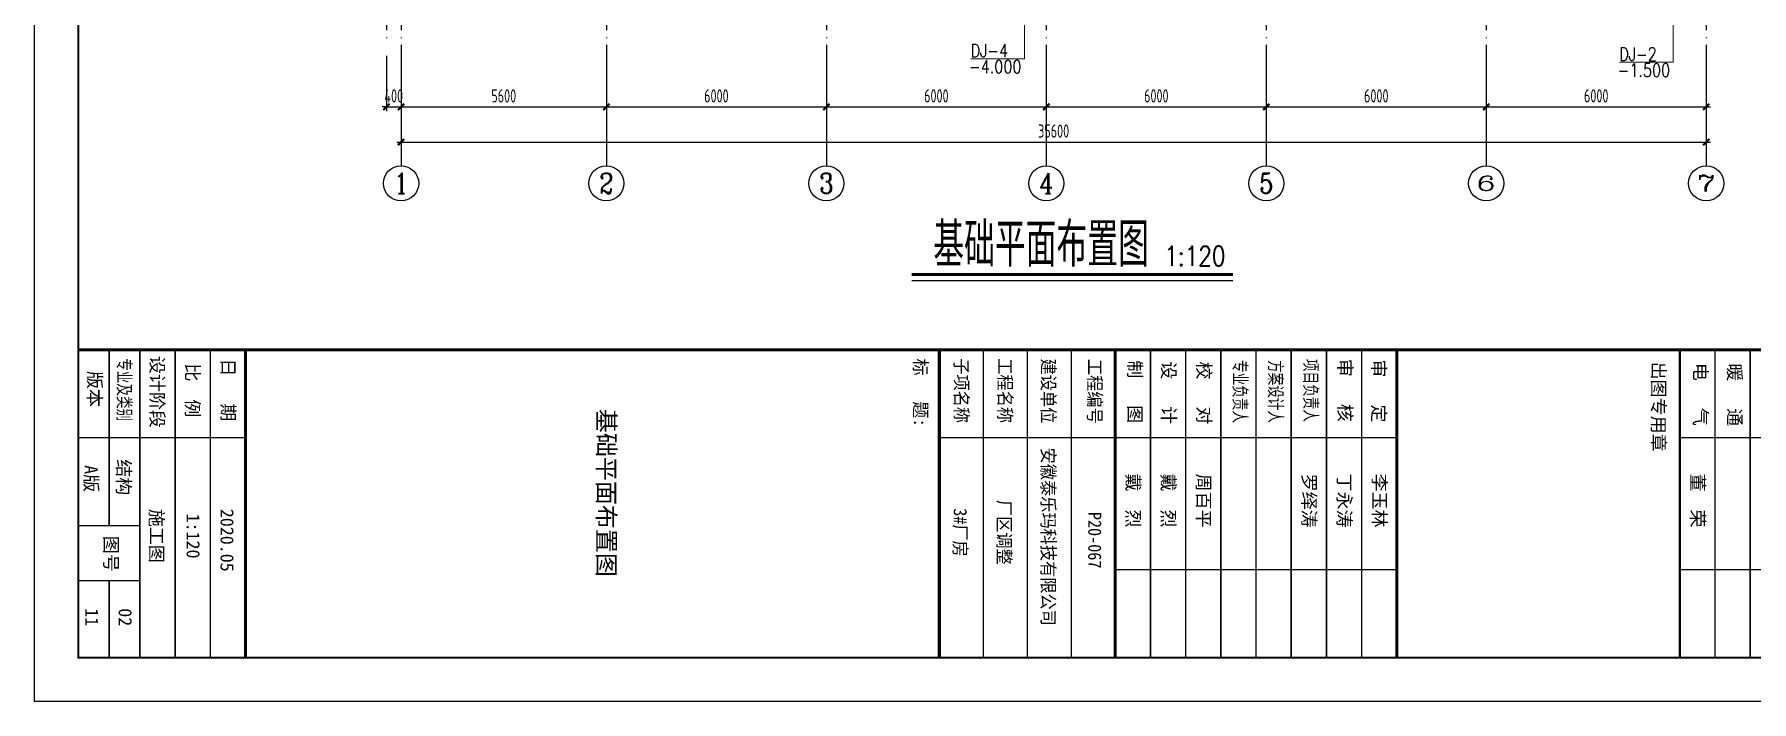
# Model space of a CAD drawing. Extents: x -1389621 to 57380, y -92505 to 283644.
# Drawn here: x -531823 to -484979, y 57648 to 75852 of the extents above; entities that cross this region are included whole.
import ezdxf
from ezdxf.enums import TextEntityAlignment as Align

# ---------------------------------------------------------------- set-up
doc = ezdxf.new("R2010")
doc.units = 0
doc.header["$LTSCALE"] = 100
doc.header["$MEASUREMENT"] = 0
doc.linetypes.add('DOTE', pattern=[2.42, 2, -0.2, 0.02, -0.2])
doc.linetypes.add('SOLID', pattern=[0])
doc.layers.get('0').update_dxf_attribs({"linetype": 'CONTINUOUS'})
doc.layers.get('Defpoints').update_dxf_attribs({"linetype": 'CONTINUOUS'})
for name, color, linetype in [('5图框', 7, 'CONTINUOUS'), ('AXIS', 3, 'CONTINUOUS'), ('AXIS_TEXT', 7, 'CONTINUOUS'), ('BORDER', 7, 'CONTINUOUS'), ('BZ_标准图框', 7, 'CONTINUOUS'), ('DIM', 3, 'CONTINUOUS'), ('DIM_SYMB', 3, 'CONTINUOUS'), ('DOTE', 1, 'DOTE'), ('PUB_DIM', 3, 'CONTINUOUS')]:
    doc.layers.add(name, color=color, linetype=linetype)
doc.layers.add('PUB_TEXT', color=7, linetype='CONTINUOUS', lineweight=15)
doc.styles.add('-宋体', font='SimSun.ttf')
doc.styles.add('_TCH_AXIS', font='COMPLEX', dxfattribs={"bigfont": 'GBCBIG'})
doc.styles.add('COMPLEX', font='COMPLEX')
doc.styles.add('ht', font='simhei.ttf', dxfattribs={"width": 0.8})
doc.styles.add('hztxt', font='txt', dxfattribs={"width": 0.7, "height": 10, "bigfont": 'hztxt.shx'})
doc.styles.add('TSSD_Dimension', font='tssdeng.shx', dxfattribs={"width": 0.7, "bigfont": 'hztxt.shx'})
doc.dimstyles.new('TSSD_100_100', dxfattribs={"dimtxt": 300, "dimasz": 100, "dimexe": 100, "dimexo": 250, "dimgap": 100, "dimtad": 1, "dimdec": 0, "dimzin": 0, "dimdsep": 46, "dimtxsty": 'TSSD_Dimension', "dimblk": 'ARCHTICK', "dimblk1": 'ARCHTICK', "dimblk2": 'ARCHTICK', "dimcen": 0, "dimdle": 100, "dimclrt": 7, "dimadec": 0, "dimazin": 0, "dimtfac": 1, "dimtdec": 0, "dimtix": 1, "dimtmove": 2, "dimatfit": 3, "dimfxl": 0, "dimtolj": 1, "dimtzin": 0, "dimarcsym": 0})

# ---------------------------------------------------------------- blocks, each defined once
blk = doc.blocks.new('_ArchTick')
at = {"color": 0, "linetype": 'ByBlock'}
blk.add_lwpolyline([(-0.71, -0.71, 0.5, 0.5, 0), (0.71, 0.71, 0.5, 0.5, 0)], format="xyseb", dxfattribs=at)
blk = doc.blocks.new('*D1663')
at = {"layer": 'Defpoints', "color": 0, "ltscale": 100}
for p in [(-522219, 75567), (-521819, 75567), (-521819, 73873)]:
    blk.add_point(p, dxfattribs=at)
at = {"layer": 'DIM', "color": 0, "lineweight": -2, "ltscale": 100}
for p, q in [((-522219, 75267), (-522219, 73753)), ((-521819, 75267), (-521819, 73753)), ((-522219, 73873), (-522339, 73873)), ((-522219, 73873), (-521819, 73873)), ((-521819, 73873), (-521699, 73873))]:
    blk.add_line(p, q, dxfattribs=at)
at = {"layer": 'DIM', "color": 0, "lineweight": -2, "ltscale": 100, "xscale": 120, "yscale": 120, "zscale": 120}
blk.add_blockref('_ArchTick', (-522219, 73873), dxfattribs=at)
at = {"layer": 'DIM', "color": 0, "lineweight": -2, "ltscale": 100, "xscale": 120, "yscale": 120, "zscale": 120, "rotation": 180}
blk.add_blockref('_ArchTick', (-521819, 73873), dxfattribs=at)
at = {"layer": 'DIM', "color": 7, "ltscale": 100, "insert": (-522019, 74173), "char_height": 360, "attachment_point": 5, "style": 'TSSD_Dimension'}
blk.add_mtext('\\A1;400', dxfattribs=at)
blk = doc.blocks.new('*D1664')
at = {"layer": 'Defpoints', "color": 0, "ltscale": 100}
for p in [(-521819, 75567), (-516219, 75567), (-516219, 73873)]:
    blk.add_point(p, dxfattribs=at)
at = {"layer": 'DIM', "color": 0, "lineweight": -2, "ltscale": 100}
for p, q in [((-521819, 75267), (-521819, 73753)), ((-516219, 75267), (-516219, 73753)), ((-521939, 73873), (-516099, 73873))]:
    blk.add_line(p, q, dxfattribs=at)
at = {"layer": 'DIM', "color": 0, "lineweight": -2, "ltscale": 100, "xscale": 120, "yscale": 120, "zscale": 120, "rotation": 180}
blk.add_blockref('_ArchTick', (-521819, 73873), dxfattribs=at)
at = {"layer": 'DIM', "color": 0, "lineweight": -2, "ltscale": 100, "xscale": 120, "yscale": 120, "zscale": 120}
blk.add_blockref('_ArchTick', (-516219, 73873), dxfattribs=at)
at = {"layer": 'DIM', "color": 7, "ltscale": 100, "insert": (-519019, 74173), "char_height": 360, "attachment_point": 5, "style": 'TSSD_Dimension'}
blk.add_mtext('\\A1;5600', dxfattribs=at)
blk = doc.blocks.new('*D1665')
at = {"layer": 'Defpoints', "color": 0, "ltscale": 100}
for p in [(-516219, 75567), (-510219, 75567), (-510219, 73873)]:
    blk.add_point(p, dxfattribs=at)
at = {"layer": 'DIM', "color": 0, "lineweight": -2, "ltscale": 100}
for p, q in [((-516219, 75267), (-516219, 73753)), ((-510219, 75267), (-510219, 73753)), ((-516339, 73873), (-510099, 73873))]:
    blk.add_line(p, q, dxfattribs=at)
at = {"layer": 'DIM', "color": 0, "lineweight": -2, "ltscale": 100, "xscale": 120, "yscale": 120, "zscale": 120, "rotation": 180}
blk.add_blockref('_ArchTick', (-516219, 73873), dxfattribs=at)
at = {"layer": 'DIM', "color": 0, "lineweight": -2, "ltscale": 100, "xscale": 120, "yscale": 120, "zscale": 120}
blk.add_blockref('_ArchTick', (-510219, 73873), dxfattribs=at)
at = {"layer": 'DIM', "color": 7, "ltscale": 100, "insert": (-513219, 74173), "char_height": 360, "attachment_point": 5, "style": 'TSSD_Dimension'}
blk.add_mtext('\\A1;6000', dxfattribs=at)
blk = doc.blocks.new('*D1666')
at = {"layer": 'Defpoints', "color": 0, "ltscale": 100}
for p in [(-510219, 75567), (-504219, 75567), (-504219, 73873)]:
    blk.add_point(p, dxfattribs=at)
at = {"layer": 'DIM', "color": 0, "lineweight": -2, "ltscale": 100}
for p, q in [((-510219, 75267), (-510219, 73753)), ((-504219, 75267), (-504219, 73753)), ((-510339, 73873), (-504099, 73873))]:
    blk.add_line(p, q, dxfattribs=at)
at = {"layer": 'DIM', "color": 0, "lineweight": -2, "ltscale": 100, "xscale": 120, "yscale": 120, "zscale": 120, "rotation": 180}
blk.add_blockref('_ArchTick', (-510219, 73873), dxfattribs=at)
at = {"layer": 'DIM', "color": 0, "lineweight": -2, "ltscale": 100, "xscale": 120, "yscale": 120, "zscale": 120}
blk.add_blockref('_ArchTick', (-504219, 73873), dxfattribs=at)
at = {"layer": 'DIM', "color": 7, "ltscale": 100, "insert": (-507219, 74173), "char_height": 360, "attachment_point": 5, "style": 'TSSD_Dimension'}
blk.add_mtext('\\A1;6000', dxfattribs=at)
blk = doc.blocks.new('*D1667')
at = {"layer": 'Defpoints', "color": 0, "ltscale": 100}
for p in [(-504219, 75567), (-498219, 75567), (-498219, 73873)]:
    blk.add_point(p, dxfattribs=at)
at = {"layer": 'DIM', "color": 0, "lineweight": -2, "ltscale": 100}
for p, q in [((-504219, 75267), (-504219, 73753)), ((-498219, 75267), (-498219, 73753)), ((-504339, 73873), (-498099, 73873))]:
    blk.add_line(p, q, dxfattribs=at)
at = {"layer": 'DIM', "color": 0, "lineweight": -2, "ltscale": 100, "xscale": 120, "yscale": 120, "zscale": 120, "rotation": 180}
blk.add_blockref('_ArchTick', (-504219, 73873), dxfattribs=at)
at = {"layer": 'DIM', "color": 0, "lineweight": -2, "ltscale": 100, "xscale": 120, "yscale": 120, "zscale": 120}
blk.add_blockref('_ArchTick', (-498219, 73873), dxfattribs=at)
at = {"layer": 'DIM', "color": 7, "ltscale": 100, "insert": (-501219, 74173), "char_height": 360, "attachment_point": 5, "style": 'TSSD_Dimension'}
blk.add_mtext('\\A1;6000', dxfattribs=at)
blk = doc.blocks.new('*D1668')
at = {"layer": 'Defpoints', "color": 0, "ltscale": 100}
for p in [(-498219, 75567), (-492219, 75567), (-492219, 73873)]:
    blk.add_point(p, dxfattribs=at)
at = {"layer": 'DIM', "color": 0, "lineweight": -2, "ltscale": 100}
for p, q in [((-498219, 75267), (-498219, 73753)), ((-492219, 75267), (-492219, 73753)), ((-498339, 73873), (-492099, 73873))]:
    blk.add_line(p, q, dxfattribs=at)
at = {"layer": 'DIM', "color": 0, "lineweight": -2, "ltscale": 100, "xscale": 120, "yscale": 120, "zscale": 120, "rotation": 180}
blk.add_blockref('_ArchTick', (-498219, 73873), dxfattribs=at)
at = {"layer": 'DIM', "color": 0, "lineweight": -2, "ltscale": 100, "xscale": 120, "yscale": 120, "zscale": 120}
blk.add_blockref('_ArchTick', (-492219, 73873), dxfattribs=at)
at = {"layer": 'DIM', "color": 7, "ltscale": 100, "insert": (-495219, 74173), "char_height": 360, "attachment_point": 5, "style": 'TSSD_Dimension'}
blk.add_mtext('\\A1;6000', dxfattribs=at)
blk = doc.blocks.new('*D1669')
at = {"layer": 'Defpoints', "color": 0, "ltscale": 100}
for p in [(-492219, 75567), (-486219, 75567), (-486219, 73873)]:
    blk.add_point(p, dxfattribs=at)
at = {"layer": 'DIM', "color": 0, "lineweight": -2, "ltscale": 100}
for p, q in [((-492219, 75267), (-492219, 73753)), ((-486219, 75267), (-486219, 73753)), ((-492339, 73873), (-486099, 73873))]:
    blk.add_line(p, q, dxfattribs=at)
at = {"layer": 'DIM', "color": 0, "lineweight": -2, "ltscale": 100, "xscale": 120, "yscale": 120, "zscale": 120, "rotation": 180}
blk.add_blockref('_ArchTick', (-492219, 73873), dxfattribs=at)
at = {"layer": 'DIM', "color": 0, "lineweight": -2, "ltscale": 100, "xscale": 120, "yscale": 120, "zscale": 120}
blk.add_blockref('_ArchTick', (-486219, 73873), dxfattribs=at)
at = {"layer": 'DIM', "color": 7, "ltscale": 100, "insert": (-489219, 74173), "char_height": 360, "attachment_point": 5, "style": 'TSSD_Dimension'}
blk.add_mtext('\\A1;6000', dxfattribs=at)
blk = doc.blocks.new('*D1670')
at = {"layer": 'Defpoints', "color": 0, "ltscale": 100}
for p in [(-521819, 75807), (-486219, 75807), (-486219, 72913)]:
    blk.add_point(p, dxfattribs=at)
at = {"layer": 'DIM', "color": 0, "lineweight": -2, "ltscale": 100}
for p, q in [((-521819, 75507), (-521819, 72793)), ((-486219, 75507), (-486219, 72793)), ((-521939, 72913), (-486099, 72913))]:
    blk.add_line(p, q, dxfattribs=at)
at = {"layer": 'DIM', "color": 0, "lineweight": -2, "ltscale": 100, "xscale": 120, "yscale": 120, "zscale": 120, "rotation": 180}
blk.add_blockref('_ArchTick', (-521819, 72913), dxfattribs=at)
at = {"layer": 'DIM', "color": 0, "lineweight": -2, "ltscale": 100, "xscale": 120, "yscale": 120, "zscale": 120}
blk.add_blockref('_ArchTick', (-486219, 72913), dxfattribs=at)
at = {"layer": 'DIM', "color": 7, "ltscale": 100, "insert": (-504019, 73213), "char_height": 360, "attachment_point": 5, "style": 'TSSD_Dimension'}
blk.add_mtext('\\A1;35600', dxfattribs=at)
blk = doc.blocks.new('A$C064F2E3D')
at = {"layer": 'BZ_标准图框'}
for points, const_width in [([(35, 0), (35, 57400)], 70), ([(2035, 41203), (2035, 36403)], 35), ([(5035, 41203), (5035, 36403)], 35), ([(7035, 38003), (35, 38003)], 35), ([(7035, 37203), (35, 37203)], 35), ([(7035, 36403), (35, 36403)], 50), ([(35, 29971), (7035, 29971)], 70), ([(2035, 19571), (2035, 29971)], 35), ([(5035, 23570), (5035, 29971)], 35), ([(35, 29171), (7035, 29171)], 35), ([(35, 28371), (7035, 28371)], 35), ([(35, 27571), (7035, 27571)], 35), ([(35, 26771), (7035, 26771)], 35), ([(35, 25971), (7035, 25971)], 35), ([(35, 25171), (7035, 25171)], 35), ([(35, 24371), (7035, 24371)], 35), ([(35, 24371), (7035, 24371)], 35), ([(35, 23571), (7035, 23571)], 70), ([(35, 22571), (7035, 22571)], 35), ([(35, 21571), (7035, 21571)], 35), ([(35, 20571), (7035, 20571)], 35), ([(35, 19571), (7035, 19571)], 70), ([(35, 3800), (7035, 3800)], 70), ([(2035, 1400), (2035, 3800)], 35), ([(35, 3000), (7035, 3000)], 35), ([(35, 2200), (7035, 2200)], 35), ([(35, 1400), (7035, 1400)], 35), ([(35, 1400), (7035, 1400)], 35), ([(2035, 0), (2035, 1400)], 35), ([(4035, 0), (4035, 1400)], 35), ([(5285, 0), (5285, 1400)], 35), ([(35, 700), (4035, 700)], 35), ([(5285, 700), (7035, 700)], 35)]:
    blk.add_lwpolyline(points, dxfattribs=dict(at, const_width=const_width))
at = {"layer": 'BZ_标准图框', "style": 'ht'}
for s, p in [('暖   通', (343, 37501)), ('电   气', (333, 36726)), ('董  荣', (2850, 36661)), ('出图专用章', (306, 35771)), ('审   定', (256, 29413)), ('李玉林', (2850, 29429)), ('审   核', (243, 28647)), ('丁永涛', (2850, 28629)), ('罗绎涛', (2850, 27829)), ('校   对', (302, 25439)), ('周百平', (2850, 25429)), ('设   计', (297, 24637)), ('戴  烈', (2850, 24629)), ('制   图', (274, 23868)), ('戴  烈', (2850, 23829)), ('日   期', (233, 3257)), ('2020.05', (3652, 3232)), ('比  例', (345, 2447)), ('设计阶段', (176, 1644)), ('施工图', (3653, 1628)), ('结构', (2524, 883)), ('图号', (4266, 595)), ('版本 ', (518, 224)), ('A版', (2659, 143)), ('11', (5912, 158))]:
    blk.add_text(s, height=300, dxfattribs=at).set_placement(p)
for s, width, p in [('项目负责人', 0.7, (244, 27871)), ('方案设计人', 0.7, (271, 27069)), ('专业负责人', 0.7, (270, 26262)), ('工程编号', 0.9, (244, 22956)), ('P20-067', 0.9, (3721, 22956)), ('建设单位', 0.9, (236, 21902)), ('安徽泰乐玛科技有限公司', 0.9, (2261, 21899)), ('工程名称', 0.9, (229, 20916)), ('厂区调整', 0.9, (3451, 20899)), ('子项名称', 0.9, (229, 19925)), ('3#厂房', 0.9, (3638, 19899)), ('标   题:', 0.95, (237, 18995)), ('专业及类别', 0.7, (228, 898))]:
    blk.add_text(s, height=300, dxfattribs=dict(at, width=width)).set_placement(p)
blk = doc.blocks.new('_AXISO')
blk.add_circle((0, 0), 0.5)
at = {"layer": 'AXIS_TEXT', "style": 'COMPLEX', "width": 1.041667}
blk.add_attdef('A', text='', height=0.56, dxfattribs=at).set_placement((-0.25, -0.28), (0.25, -0.28), align=Align.FIT)

msp = doc.modelspace()

# ---------------------------------------------------------------- linework, layer by layer
at = {"layer": 'AXIS'}
for p, q in [((-521819.047, 75566.574), (-521819.047, 72269.225)), ((-516219.047, 75566.574), (-516219.047, 72269.225)), ((-510219.047, 75566.574), (-510219.047, 72269.225)), ((-504219.047, 75566.574), (-504219.047, 72269.225)), ((-498219.047, 75566.574), (-498219.047, 72269.225)), ((-492219.047, 75566.574), (-492219.047, 72269.225)), ((-486219.047, 75566.574), (-486219.047, 72269.225))]:
    msp.add_line(p, q, dxfattribs=at)
at = {"layer": 'BORDER'}
msp.add_lwpolyline([(-531823.482, 57648.326), (-531823.482, 158568.326), (-460543.482, 158568.326), (-460543.482, 57648.326)], close=True, dxfattribs=at)
at = {"layer": 'BORDER', "const_width": 60}
msp.add_lwpolyline([(-530623.482, 58848.326), (-530623.482, 155568.326), (-461743.482, 155568.326), (-461743.482, 58848.326)], close=True, dxfattribs=at)
at = {"layer": 'DIM_SYMB', "const_width": 84}
msp.add_lwpolyline([(-507888.933, 69301.558), (-499130.929, 69301.558)], dxfattribs=at)
at = {"layer": 'DIM_SYMB'}
msp.add_lwpolyline([(-507888.933, 69133.558), (-499130.929, 69133.558)], dxfattribs=at)
at = {"layer": 'DOTE', "linetype": 'DOTE', "ltscale": 10}
for p, q in [((-522219.047, 150566.574), (-522219.047, 75566.574)), ((-521819.047, 150566.574), (-521819.047, 75566.574)), ((-516219.047, 150566.574), (-516219.047, 75566.574)), ((-510219.047, 150566.574), (-510219.047, 75566.574)), ((-504219.047, 150566.574), (-504219.047, 75566.574)), ((-498219.047, 150566.574), (-498219.047, 75566.574)), ((-492219.047, 150566.574), (-492219.047, 75566.574)), ((-486219.047, 150566.574), (-486219.047, 75566.574))]:
    msp.add_line(p, q, dxfattribs=at)
at = {"layer": 'PUB_TEXT'}
for p, q in [((-504815.199, 75187.187), (-504815.199, 76304.088)), ((-487122.044, 75092.306), (-487122.044, 76209.208)), ((-506275.911, 75187.187), (-504815.199, 75187.187)), ((-488582.756, 75092.306), (-487122.044, 75092.306))]:
    msp.add_line(p, q, dxfattribs=at)

# ---------------------------------------------------------------- block references
at = {"xscale": 1.2, "yscale": 1.2, "zscale": 1.2, "rotation": 270}
msp.add_blockref('A$C064F2E3D', (-530623.482, 67290.325), dxfattribs=at)
at = {"layer": 'AXIS'}
ref = msp.add_blockref('_AXISO', (-521819.047, 71789.225), dxfattribs=dict(at, xscale=960, yscale=960, zscale=960))
ref.add_attrib('A', '1', dxfattribs={"layer": 'AXIS_TEXT', "ltscale": 0.5, "height": 559.138, "style": '_TCH_AXIS', "width": 1.555556}).set_placement((-522005.426, 71509.656), (-521632.668, 71509.656), align=Align.FIT)
ref = msp.add_blockref('_AXISO', (-516219.047, 71789.225), dxfattribs=dict(at, xscale=960, yscale=960, zscale=960))
ref.add_attrib('A', '2', dxfattribs={"layer": 'AXIS_TEXT', "ltscale": 0.5, "height": 559.138, "style": '_TCH_AXIS'}).set_placement((-516405.426, 71509.656), (-516032.668, 71509.656), align=Align.FIT)
ref = msp.add_blockref('_AXISO', (-510219.047, 71789.225), dxfattribs=dict(at, xscale=960, yscale=960, zscale=960))
ref.add_attrib('A', '3', dxfattribs={"layer": 'AXIS_TEXT', "ltscale": 0.5, "height": 559.138, "style": '_TCH_AXIS'}).set_placement((-510405.426, 71509.656), (-510032.668, 71509.656), align=Align.FIT)
ref = msp.add_blockref('_AXISO', (-504219.047, 71789.225), dxfattribs=dict(at, xscale=960, yscale=960, zscale=960))
ref.add_attrib('A', '4', dxfattribs={"layer": 'AXIS_TEXT', "ltscale": 0.5, "height": 559.138, "style": '_TCH_AXIS', "width": 0.875}).set_placement((-504405.426, 71509.656), (-504032.668, 71509.656), align=Align.FIT)
ref = msp.add_blockref('_AXISO', (-498219.047, 71789.225), dxfattribs=dict(at, xscale=960, yscale=960, zscale=960))
ref.add_attrib('A', '5', dxfattribs={"layer": 'AXIS_TEXT', "ltscale": 0.5, "height": 559.138, "style": '_TCH_AXIS'}).set_placement((-498405.426, 71509.656), (-498032.668, 71509.656), align=Align.FIT)
ref = msp.add_blockref('_AXISO', (-492219.047, 71789.225), dxfattribs=dict(at, xscale=960, yscale=960, zscale=960))
ref.add_attrib('A', '6', dxfattribs={"layer": 'AXIS_TEXT', "ltscale": 0.5, "height": 394.135, "style": '_TCH_AXIS', "width": 2.071429}).set_placement((-492491.187, 71592.157), (-491946.906, 71592.157), align=Align.FIT)
ref = msp.add_blockref('_AXISO', (-486219.047, 71789.225), dxfattribs=dict(at, xscale=960, yscale=960, zscale=960))
ref.add_attrib('A', '7', dxfattribs={"layer": 'AXIS_TEXT', "ltscale": 0.5, "height": 442.515, "style": '_TCH_AXIS', "width": 1.714286}).set_placement((-486471.913, 71567.967), (-485966.181, 71567.967), align=Align.FIT)

# ---------------------------------------------------------------- texts
at = {"style": 'hztxt', "width": 0.8}
msp.add_text('1:120', height=540, dxfattribs=at).set_placement((-500999.319, 69534.107))
at = {"layer": '5图框', "style": 'hztxt', "width": 0.7}
msp.add_text('基础平面布置图', height=1200, dxfattribs=at).set_placement((-507301.577, 69512.324))
at = {"layer": 'BZ_标准图框', "style": 'ht'}
for s, height, p in [('1:120', 359.9856, (-527669.636, 62778.112)), ('02', 360, (-529523.608, 60195.837))]:
    msp.add_text(s, height=height, rotation=270, dxfattribs=at).set_placement(p)
at = {"layer": 'PUB_DIM', "color": 7, "linetype": 'Continuous', "style": 'hztxt', "width": 0.8}
for s, p in [('DJ-4', (-505772.914, 75407.127)), ('DJ-2', (-488079.759, 75312.247)), ('-4.000', (-505613.164, 74969.104)), ('-1.500', (-487920.009, 74874.223))]:
    msp.add_text(s, height=360, dxfattribs=at).set_placement(p, align=Align.MIDDLE)
at = {"layer": 'PUB_TEXT', "linetype": 'SOLID', "style": '-宋体'}
msp.add_text('基础平面布置图', height=480, rotation=270, dxfattribs=at).set_placement((-516458.418, 65634.682))

# ---------------------------------------------------------------- dimensions: what is measured, and where the dimension line sits
at = {"layer": 'DIM', "ltscale": 100}
for p1, p2, distance, picture, middle in [((-522219.047, 75566.574), (-521819.047, 75566.574), -1693.459, '*D1663', (-522019.047, 74173.114)), ((-521819.047, 75806.574), (-486219.047, 75806.574), -2893.459, '*D1670', (-504019.047, 73213.114)), ((-521819.047, 75566.574), (-516219.047, 75566.574), -1693.459, '*D1664', (-519019.047, 74173.114)), ((-516219.047, 75566.574), (-510219.047, 75566.574), -1693.459, '*D1665', (-513219.047, 74173.114)), ((-510219.047, 75566.574), (-504219.047, 75566.574), -1693.459, '*D1666', (-507219.047, 74173.114)), ((-504219.047, 75566.574), (-498219.047, 75566.574), -1693.459, '*D1667', (-501219.047, 74173.114)), ((-498219.047, 75566.574), (-492219.047, 75566.574), -1693.459, '*D1668', (-495219.047, 74173.114)), ((-492219.047, 75566.574), (-486219.047, 75566.574), -1693.459, '*D1669', (-489219.047, 74173.114))]:
    dim = msp.add_aligned_dim(p1=p1, p2=p2, distance=distance, dimstyle='TSSD_100_100', override={"dimscale": 1.2}, dxfattribs=at)
    dim.commit()
    dim.dimension.update_dxf_attribs({"geometry": picture, "text_midpoint": middle})

doc.saveas('drawing.dxf')
